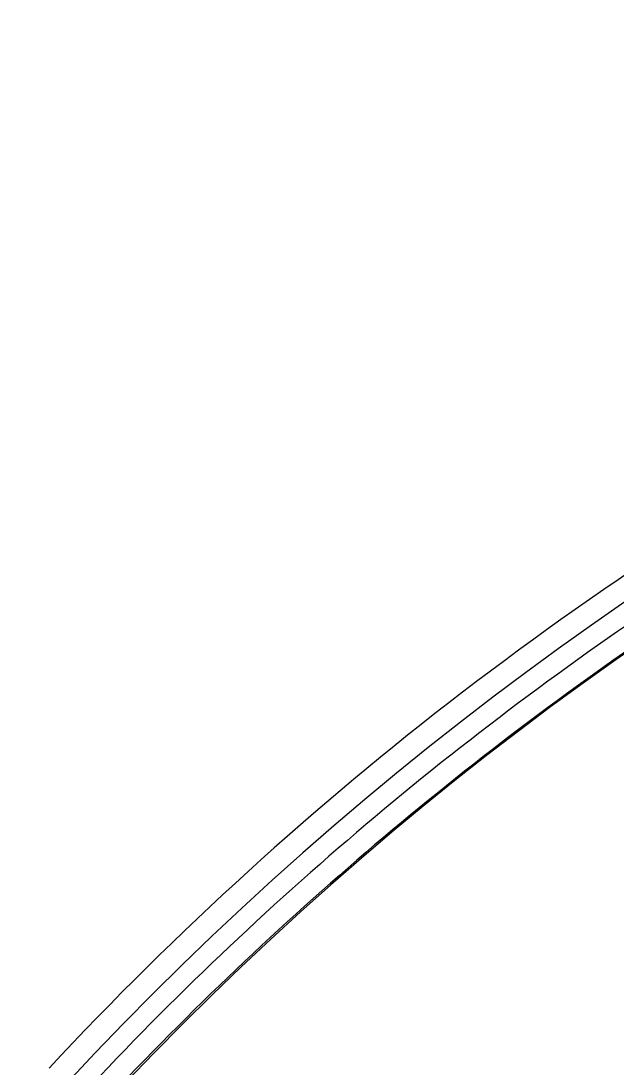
# Model space of a CAD drawing. Header units: millimetres. Extents: x 13515 to 183937, y -33900 to -660.
# Drawn here: x 118444.4 to 118510.5, y -19309.4 to -19193.5 of the extents above; entities that cross this region are included whole.
import ezdxf

# ---------------------------------------------------------------- set-up
doc = ezdxf.new("R2010")
doc.units = ezdxf.units.MM
doc.header["$LTSCALE"] = 100
doc.header["$MEASUREMENT"] = 0
doc.layers.get('0').update_dxf_attribs({"linetype": 'CONTINUOUS'})
doc.layers.add('ELE9', color=9, linetype='CONTINUOUS')

# ---------------------------------------------------------------- blocks, each defined once
blk = doc.blocks.new('FGHJ')
at = {"layer": 'ELE9', "ltscale": 0.1}
for points in [[(37030999.1, 67646.3), (37004299.1, 67646.3, 0.414214), (36980799.1, 44146.3), (36980799.1, 24146.3)], [(37030999.1, 67346.3), (37004299.1, 67346.3, 0.414214), (36981099.1, 44146.3), (36981099.1, 24146.3)], [(36993331.7, 64764, 0.0156), (36992063.3, 64039.3), (36992071.9, 64024.5), (36991465.6, 63674.5), (36991471.7, 63664, 0.059062), (36987249.1, 60120.2)], [(36991421.4, 63451.1, 0.056711), (36987399.1, 60060.6)]]:
    blk.add_lwpolyline(points, format="xyb", dxfattribs=at)
blk.add_arc((37004308.5, 44080.9), 23715.4, 117.93396, 137.05346, dxfattribs=at)

msp = doc.modelspace()

# ---------------------------------------------------------------- block references
at = {"xscale": 0.01565102769230769, "yscale": 0.01565102769230769, "zscale": 0.01565102769230769}
msp.add_blockref('FGHJ', (-460436.19, -20252.24), dxfattribs=at)

doc.saveas('drawing.dxf')
